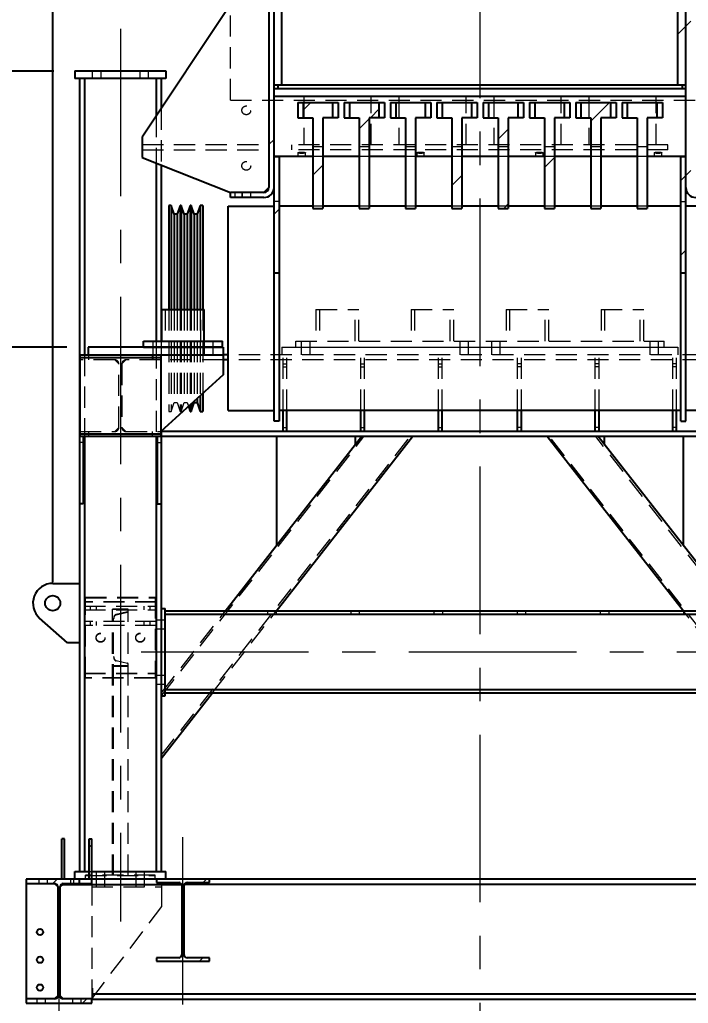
# Model space of a CAD drawing. Header units: millimetres. Extents: x 861 to 27901, y 673 to 17923.
# Drawn here: x 2705 to 4044, y 14942 to 16911 of the extents above; entities that cross this region are included whole.
import ezdxf

# ---------------------------------------------------------------- set-up
doc = ezdxf.new("R2010")
doc.units = ezdxf.units.MM
doc.header["$LTSCALE"] = 33.3
doc.linetypes.add('CENTERX2', pattern=[20.32, 12.7, -2.54, 2.54, -2.54])
doc.linetypes.add('HIDDEN', pattern=[1.905, 1.27, -0.635])
doc.layers.add('CAPA_1', color=7, linetype='Continuous')
doc.layers.add('STRUC', color=4, linetype='Continuous')
doc.styles.add('SLDTEXTSTYLE0', font='TXT', dxfattribs={"width": 0.75})
doc.dimstyles.new('SLDDIMSTYLE0', dxfattribs={"dimtxt": 66.6, "dimasz": 66.6, "dimexe": 0, "dimexo": 0.0625, "dimgap": 16.65, "dimtad": 2, "dimdec": 0, "dimlfac": 1.261261, "dimrnd": 1e-09, "dimzin": 12, "dimdsep": 46, "dimtxsty": 'SLDTEXTSTYLE0', "dimsah": 1, "dimcen": 0.09, "dimadec": 0, "dimazin": 3, "dimtfac": 1, "dimtdec": 0, "dimtofl": 0, "dimtmove": 0, "dimatfit": 3, "dimfxl": 1, "dimfrac": 2, "dimtolj": 1, "dimtzin": 12, "dimarcsym": 0})

# ---------------------------------------------------------------- blocks, each defined once
blk = doc.blocks.new('_D_27')
at = {"layer": 'CAPA_1', "transparency": 16777216}
for p, q in [((2800, 16255.2), (2471.7, 16255.2)), ((2505, 16255.2), (2505, 15190.7)), ((2676.1, 15190.7), (2471.7, 15190.7))]:
    blk.add_line(p, q, dxfattribs=at)
for points in [[(2505, 16255.2), (2494.7, 16188.6), (2515.2, 16188.6)], [(2505, 15190.7), (2515.2, 15257.3), (2494.7, 15257.3)]]:
    blk.add_solid(points, dxfattribs=at)
at = {"layer": 'CAPA_1', "transparency": 16777216, "insert": (2419.1, 15624.5), "char_height": 66.6, "attachment_point": 1, "rotation": 90, "style": 'SLDTEXTSTYLE0'}
blk.add_mtext('1343', dxfattribs=at)
blk = doc.blocks.new('_D_29')
at = {"layer": 'CAPA_1', "transparency": 16777216}
for p, q in [((2676.1, 15190.7), (2271.9, 15190.7)), ((2305.2, 15190.7), (2305.2, 13236.3)), ((2676.1, 13236.3), (2271.9, 13236.3))]:
    blk.add_line(p, q, dxfattribs=at)
for points in [[(2305.2, 15190.7), (2294.9, 15124.1), (2315.4, 15124.1)], [(2305.2, 13236.3), (2315.4, 13302.9), (2294.9, 13302.9)]]:
    blk.add_solid(points, dxfattribs=at)
at = {"layer": 'CAPA_1', "transparency": 16777216, "insert": (2219.3, 14115.1), "char_height": 66.6, "attachment_point": 1, "rotation": 90, "style": 'SLDTEXTSTYLE0'}
blk.add_mtext('2465', dxfattribs=at)
blk = doc.blocks.new('_D_30')
at = {"layer": 'CAPA_1', "transparency": 16777216}
for p, q in [((2906.9, 16935.1), (2906.9, 17237.9)), ((4346.8, 16935.1), (4346.8, 17237.9)), ((2906.9, 17204.6), (4346.8, 17204.6))]:
    blk.add_line(p, q, dxfattribs=at)
for points in [[(2906.9, 17204.6), (2973.5, 17194.3), (2973.5, 17214.8)], [(4346.8, 17204.6), (4280.2, 17214.8), (4280.2, 17194.3)]]:
    blk.add_solid(points, dxfattribs=at)
at = {"layer": 'CAPA_1', "transparency": 16777216, "insert": (3528.4, 17290.4), "char_height": 66.6, "attachment_point": 1, "style": 'SLDTEXTSTYLE0'}
blk.add_mtext('1816', dxfattribs=at)
blk = doc.blocks.new('_D_31')
at = {"layer": 'CAPA_1', "transparency": 16777216}
for p, q in [((2771.5, 15785.4), (2771.5, 17387.8)), ((4482.2, 15785.4), (4482.2, 17387.8)), ((2771.5, 17354.5), (4482.2, 17354.5))]:
    blk.add_line(p, q, dxfattribs=at)
for points in [[(2771.5, 17354.5), (2838.1, 17344.3), (2838.1, 17364.8)], [(4482.2, 17354.5), (4415.6, 17364.8), (4415.6, 17344.3)]]:
    blk.add_solid(points, dxfattribs=at)
at = {"layer": 'CAPA_1', "transparency": 16777216, "insert": (3528.4, 17440.4), "char_height": 66.6, "attachment_point": 1, "style": 'SLDTEXTSTYLE0'}
blk.add_mtext('2158', dxfattribs=at)
blk = doc.blocks.new('_D_35')
at = {"layer": 'CAPA_1', "transparency": 16777216}
for p, q in [((2773.5, 16808.1), (2471.7, 16808.1)), ((2505, 16255.2), (2505, 16808.1)), ((2800, 16255.2), (2471.7, 16255.2))]:
    blk.add_line(p, q, dxfattribs=at)
for points in [[(2505, 16808.1), (2494.7, 16741.5), (2515.2, 16741.5)], [(2505, 16255.2), (2515.2, 16321.8), (2494.7, 16321.8)]]:
    blk.add_solid(points, dxfattribs=at)
at = {"layer": 'CAPA_1', "transparency": 16777216, "insert": (2419.1, 16457.8), "char_height": 66.6, "attachment_point": 1, "rotation": 90, "style": 'SLDTEXTSTYLE0'}
blk.add_mtext('697', dxfattribs=at)
blk = doc.blocks.new('_D_36')
at = {"layer": 'CAPA_1', "transparency": 16777216}
for p, q in [((2773.5, 16808.1), (2271.9, 16808.1)), ((2305.2, 16808.1), (2305.2, 15190.7)), ((2676.1, 15190.7), (2271.9, 15190.7))]:
    blk.add_line(p, q, dxfattribs=at)
for points in [[(2305.2, 16808.1), (2294.9, 16741.5), (2315.4, 16741.5)], [(2305.2, 15190.7), (2315.4, 15257.3), (2294.9, 15257.3)]]:
    blk.add_solid(points, dxfattribs=at)
at = {"layer": 'CAPA_1', "transparency": 16777216, "insert": (2219.3, 15901), "char_height": 66.6, "attachment_point": 1, "rotation": 90, "style": 'SLDTEXTSTYLE0'}
blk.add_mtext('2040', dxfattribs=at)

msp = doc.modelspace()

# ---------------------------------------------------------------- hatches: boundary and pattern name
at = {"layer": 'CAPA_1', "linetype": 'Continuous', "lineweight": 18}
h = msp.add_hatch(dxfattribs=at)
h.set_pattern_fill('ANSI32', color=256, scale=33.3, angle=2.8e-322, style=0)
edge = h.paths.add_edge_path(flags=0)
edge.add_arc((3194.43, 16575.21), 10.07, 270, 360, ccw=False)
edge.add_line((3194.43, 16565.14), (3127.36, 16565.14))
edge.add_line((3127.36, 16565.14), (3127.36, 16555.07))
edge.add_line((3127.36, 16555.07), (3194.43, 16555.07))
edge.add_arc((3194.43, 16575.21), 20.14, 270, 360)
edge.add_line((3214.57, 16575.21), (3214.57, 16931.36))
edge.add_arc((3194.43, 16931.36), 20.14, 0, 90)
edge.add_line((3194.43, 16951.5), (3127.36, 16951.5))
edge.add_line((3127.36, 16951.5), (3127.36, 16941.43))
edge.add_line((3127.36, 16941.43), (3194.43, 16941.43))
edge.add_arc((3194.43, 16931.36), 10.07, 0, 90, ccw=False)
edge.add_line((3204.5, 16931.36), (3204.5, 16575.21))
h = msp.add_hatch(dxfattribs=at)
h.set_pattern_fill('ANSI32', color=256, scale=33.3, angle=2.8e-322, style=0)
h.paths.add_polyline_path([(3214.57, 16780.66), (3230.43, 16780.66), (3230.43, 16951.5), (3214.57, 16951.5)], flags=0)
h = msp.add_hatch(dxfattribs=at)
h.set_pattern_fill('ANSI32', color=256, scale=33.3, angle=2.8e-322, style=0)
h.paths.add_polyline_path([(4023.28, 16951.5), (4023.28, 16780.66), (4039.14, 16780.66), (4039.14, 16951.5)], flags=0)
h = msp.add_hatch(dxfattribs=at)
h.set_pattern_fill('ANSI32', color=256, scale=33.3, angle=2.8e-322, style=0)
edge = h.paths.add_edge_path(flags=0)
edge.add_line((4126.36, 16555.07), (4126.36, 16565.14))
edge.add_line((4126.36, 16565.14), (4059.28, 16565.14))
edge.add_arc((4059.28, 16575.21), 10.07, 180, 270, ccw=False)
edge.add_line((4049.21, 16575.21), (4049.21, 16931.36))
edge.add_arc((4059.28, 16931.36), 10.07, 90, 180, ccw=False)
edge.add_line((4059.28, 16941.43), (4126.36, 16941.43))
edge.add_line((4126.36, 16941.43), (4126.36, 16951.5))
edge.add_line((4126.36, 16951.5), (4059.28, 16951.5))
edge.add_arc((4059.28, 16931.36), 20.14, 90, 180)
edge.add_line((4039.14, 16931.36), (4039.14, 16575.21))
edge.add_arc((4059.28, 16575.21), 20.14, 180, 270)
edge.add_line((4059.28, 16555.07), (4126.36, 16555.07))
h = msp.add_hatch(dxfattribs=at)
h.set_pattern_fill('ANSI32', color=256, scale=33.3, angle=2.8e-322, style=0)
h.paths.add_polyline_path([(3312.65, 16533.29), (3312.65, 16714.85), (3332.49, 16714.85), (3332.49, 16744.98), (3272.67, 16744.98), (3272.67, 16714.85), (3292.51, 16714.85), (3292.51, 16533.29)], flags=0)
h = msp.add_hatch(dxfattribs=at)
h.set_pattern_fill('ANSI32', color=256, scale=33.3, angle=2.8e-322, style=0)
h.paths.add_polyline_path([(3405.41, 16533.29), (3405.41, 16714.85), (3425.25, 16714.85), (3425.25, 16744.98), (3365.43, 16744.98), (3365.43, 16714.85), (3385.27, 16714.85), (3385.27, 16533.29)], flags=0)
h = msp.add_hatch(dxfattribs=at)
h.set_pattern_fill('ANSI32', color=256, scale=33.3, angle=2.8e-322, style=0)
h.paths.add_polyline_path([(3498.17, 16533.29), (3498.17, 16714.85), (3518.02, 16714.85), (3518.02, 16744.98), (3458.19, 16744.98), (3458.19, 16714.85), (3478.04, 16714.85), (3478.04, 16533.29)], flags=0)
h = msp.add_hatch(dxfattribs=at)
h.set_pattern_fill('ANSI32', color=256, scale=33.3, angle=2.8e-322, style=0)
h.paths.add_polyline_path([(3590.94, 16533.29), (3590.94, 16714.85), (3610.78, 16714.85), (3610.78, 16744.98), (3550.96, 16744.98), (3550.96, 16714.85), (3570.8, 16714.85), (3570.8, 16533.29)], flags=0)
h = msp.add_hatch(dxfattribs=at)
h.set_pattern_fill('ANSI32', color=256, scale=33.3, angle=2.8e-322, style=0)
h.paths.add_polyline_path([(3683.7, 16533.29), (3683.7, 16714.85), (3703.55, 16714.85), (3703.55, 16744.98), (3643.72, 16744.98), (3643.72, 16714.85), (3663.56, 16714.85), (3663.56, 16533.29)], flags=0)
h = msp.add_hatch(dxfattribs=at)
h.set_pattern_fill('ANSI32', color=256, scale=33.3, angle=2.8e-322, style=0)
h.paths.add_polyline_path([(3776.47, 16533.29), (3776.47, 16714.85), (3796.31, 16714.85), (3796.31, 16744.98), (3736.49, 16744.98), (3736.49, 16714.85), (3756.33, 16714.85), (3756.33, 16533.29)], flags=0)
h = msp.add_hatch(dxfattribs=at)
h.set_pattern_fill('ANSI32', color=256, scale=33.3, angle=2.8e-322, style=0)
h.paths.add_polyline_path([(3869.23, 16533.29), (3869.23, 16714.85), (3889.07, 16714.85), (3889.07, 16744.98), (3829.25, 16744.98), (3829.25, 16714.85), (3849.09, 16714.85), (3849.09, 16533.29)], flags=0)
h = msp.add_hatch(dxfattribs=at)
h.set_pattern_fill('ANSI32', color=256, scale=33.3, angle=2.8e-322, style=0)
h.paths.add_polyline_path([(3962, 16533.29), (3962, 16714.85), (3981.84, 16714.85), (3981.84, 16744.98), (3922.02, 16744.98), (3922.02, 16714.85), (3941.86, 16714.85), (3941.86, 16533.29)], flags=0)
h = msp.add_hatch(dxfattribs=at)
h.set_pattern_fill('ANSI32', color=256, scale=33.3, angle=2.8e-322, style=0)
h.paths.add_polyline_path([(3214.57, 16404.43), (3224.64, 16404.43), (3224.64, 16636.74), (3214.57, 16636.74)], flags=0)
h = msp.add_hatch(dxfattribs=at)
h.set_pattern_fill('ANSI32', color=256, scale=33.3, angle=2.8e-322, style=0)
h.paths.add_polyline_path([(4029.07, 16636.74), (4029.07, 16404.43), (4039.14, 16404.43), (4039.14, 16636.74)], flags=0)
h = msp.add_hatch(dxfattribs=at)
h.set_pattern_fill('ANSI32', color=256, scale=33.3, angle=2.8e-322, style=0)
h.paths.add_polyline_path([(2844.67, 15271.27), (2844.67, 15190.72), (2849.7, 15190.72), (2849.7, 15271.27)], flags=0)
h = msp.add_hatch(dxfattribs=at)
h.set_pattern_fill('ANSI32', color=256, scale=33.3, angle=2.8e-322, style=0)
edge = h.paths.add_edge_path(flags=0)
edge.add_line((2718.4, 14951.07), (2718.4, 14942.21))
edge.add_line((2718.4, 14942.21), (2849.7, 14942.21))
edge.add_line((2849.7, 14942.21), (2849.7, 14951.07))
edge.add_line((2849.7, 14951.07), (2792.71, 14951.07))
edge.add_arc((2792.71, 14957.11), 6.04, 180, 270, ccw=False)
edge.add_line((2786.67, 14957.11), (2786.67, 15175.82))
edge.add_arc((2792.71, 15175.82), 6.04, 90, 180, ccw=False)
edge.add_line((2792.71, 15181.86), (2849.7, 15181.86))
edge.add_line((2849.7, 15181.86), (2849.7, 15190.72))
edge.add_line((2849.7, 15190.72), (2718.4, 15190.72))
edge.add_line((2718.4, 15190.72), (2718.4, 15181.86))
edge.add_line((2718.4, 15181.86), (2775.39, 15181.86))
edge.add_arc((2775.39, 15175.82), 6.04, 0, 90, ccw=False)
edge.add_line((2781.43, 15175.82), (2781.43, 14957.11))
edge.add_arc((2775.39, 14957.11), 6.04, 270, 360, ccw=False)
edge.add_line((2775.39, 14951.07), (2718.4, 14951.07))
h = msp.add_hatch(dxfattribs=at)
h.set_pattern_fill('ANSI32', color=256, scale=33.3, angle=2.8e-322, style=0)
edge = h.paths.add_edge_path(flags=0)
edge.add_line((2979.35, 15033.44), (2979.35, 15026.79))
edge.add_line((2979.35, 15026.79), (3085.08, 15026.79))
edge.add_line((3085.08, 15026.79), (3085.08, 15033.44))
edge.add_line((3085.08, 15033.44), (3040.57, 15033.44))
edge.add_arc((3040.57, 15039.48), 6.04, 180, 270, ccw=False)
edge.add_line((3034.53, 15039.48), (3034.53, 15178.03))
edge.add_arc((3040.57, 15178.03), 6.04, 90, 180, ccw=False)
edge.add_line((3040.57, 15184.07), (3085.08, 15184.07))
edge.add_line((3085.08, 15184.07), (3085.08, 15190.72))
edge.add_line((3085.08, 15190.72), (2979.35, 15190.72))
edge.add_line((2979.35, 15190.72), (2979.35, 15184.07))
edge.add_line((2979.35, 15184.07), (3023.86, 15184.07))
edge.add_arc((3023.86, 15178.03), 6.04, 0, 90, ccw=False)
edge.add_line((3029.9, 15178.03), (3029.9, 15039.48))
edge.add_arc((3023.86, 15039.48), 6.04, 270, 360, ccw=False)
edge.add_line((3023.86, 15033.44), (2979.35, 15033.44))

# ---------------------------------------------------------------- linework, layer by layer
at = {"color": 7, "linetype": 'Continuous', "lineweight": 25}
for p, q in [((3214.57, 16107.11), (3214.57, 16951.5)), ((3230.43, 16780.66), (3230.43, 16951.5)), ((4023.28, 16780.66), (4023.28, 16951.5)), ((4039.14, 16107.11), (4039.14, 16951.5)), ((3127.36, 16941.43), (2950.79, 16676.14)), ((3204.5, 16931.36), (3204.5, 16575.21)), ((3214.57, 16780.66), (4039.14, 16780.66)), ((3222.12, 16780.66), (3222.12, 16773.11)), ((4031.59, 16780.66), (4031.59, 16773.11)), ((3214.57, 16773.11), (4039.14, 16773.11)), ((3214.57, 16758), (4039.14, 16758)), ((3262.3, 16744.98), (3262.3, 16714.85)), ((3262.3, 16744.98), (3342.85, 16744.98)), ((3272.67, 16744.98), (3272.67, 16714.85)), ((3332.49, 16714.85), (3332.49, 16744.98)), ((3342.85, 16744.98), (3342.85, 16714.85)), ((3355.06, 16744.98), (3355.06, 16714.85)), ((3355.06, 16744.98), (3435.62, 16744.98)), ((3365.43, 16744.98), (3365.43, 16714.85)), ((3425.25, 16714.85), (3425.25, 16744.98)), ((3435.62, 16744.98), (3435.62, 16714.85)), ((3447.83, 16744.98), (3447.83, 16714.85)), ((3447.83, 16744.98), (3528.38, 16744.98)), ((3458.19, 16744.98), (3458.19, 16714.85)), ((3518.02, 16714.85), (3518.02, 16744.98)), ((3528.38, 16744.98), (3528.38, 16714.85)), ((3540.59, 16744.98), (3540.59, 16714.85)), ((3540.59, 16744.98), (3621.15, 16744.98)), ((3550.96, 16744.98), (3550.96, 16714.85)), ((3610.78, 16714.85), (3610.78, 16744.98)), ((3621.15, 16744.98), (3621.15, 16714.85)), ((3633.36, 16744.98), (3633.36, 16714.85)), ((3633.36, 16744.98), (3713.91, 16744.98)), ((3643.72, 16744.98), (3643.72, 16714.85)), ((3703.55, 16714.85), (3703.55, 16744.98)), ((3713.91, 16744.98), (3713.91, 16714.85)), ((3726.12, 16744.98), (3726.12, 16714.85)), ((3726.12, 16744.98), (3806.68, 16744.98)), ((3736.49, 16744.98), (3736.49, 16714.85)), ((3796.31, 16714.85), (3796.31, 16744.98)), ((3806.68, 16744.98), (3806.68, 16714.85)), ((3818.89, 16744.98), (3818.89, 16714.85)), ((3818.89, 16744.98), (3899.44, 16744.98)), ((3829.25, 16744.98), (3829.25, 16714.85)), ((3889.07, 16714.85), (3889.07, 16744.98)), ((3899.44, 16744.98), (3899.44, 16714.85)), ((3911.65, 16744.98), (3911.65, 16714.85)), ((3911.65, 16744.98), (3992.2, 16744.98)), ((3922.02, 16744.98), (3922.02, 16714.85)), ((3981.84, 16714.85), (3981.84, 16744.98)), ((3992.2, 16744.98), (3992.2, 16714.85)), ((3262.3, 16714.85), (3292.51, 16714.85)), ((3292.51, 16714.85), (3292.51, 16533.29)), ((3312.65, 16714.85), (3312.65, 16533.29)), ((3342.85, 16714.85), (3312.65, 16714.85)), ((3355.06, 16714.85), (3385.27, 16714.85)), ((3385.27, 16714.85), (3385.27, 16533.29)), ((3405.41, 16714.85), (3405.41, 16533.29)), ((3435.62, 16714.85), (3405.41, 16714.85)), ((3447.83, 16714.85), (3478.04, 16714.85)), ((3478.04, 16714.85), (3478.04, 16533.29)), ((3498.17, 16714.85), (3498.17, 16533.29)), ((3528.38, 16714.85), (3498.17, 16714.85)), ((3540.59, 16714.85), (3570.8, 16714.85)), ((3570.8, 16714.85), (3570.8, 16533.29)), ((3590.94, 16714.85), (3590.94, 16533.29)), ((3621.15, 16714.85), (3590.94, 16714.85)), ((3633.36, 16714.85), (3663.56, 16714.85)), ((3663.56, 16714.85), (3663.56, 16533.29)), ((3683.7, 16714.85), (3683.7, 16533.29)), ((3713.91, 16714.85), (3683.7, 16714.85)), ((3726.12, 16714.85), (3756.33, 16714.85)), ((3756.33, 16714.85), (3756.33, 16533.29)), ((3776.47, 16714.85), (3776.47, 16533.29)), ((3806.68, 16714.85), (3776.47, 16714.85)), ((3818.89, 16714.85), (3849.09, 16714.85)), ((3849.09, 16714.85), (3849.09, 16533.29)), ((3899.44, 16714.85), (3869.23, 16714.85)), ((3869.23, 16714.85), (3869.23, 16533.29)), ((3911.65, 16714.85), (3941.86, 16714.85)), ((3941.86, 16714.85), (3941.86, 16533.29)), ((3962, 16714.85), (3962, 16533.29)), ((3992.2, 16714.85), (3962, 16714.85)), ((2950.79, 16676.14), (2950.79, 16634.91)), ((3292.51, 16637.17), (3214.57, 16637.17)), ((3224.64, 16636.74), (3214.57, 16636.74)), ((3224.64, 16636.74), (3224.64, 16107.11)), ((3385.27, 16637.17), (3312.65, 16637.17)), ((3478.04, 16637.17), (3405.41, 16637.17)), ((3570.8, 16637.17), (3498.17, 16637.17)), ((3663.56, 16637.17), (3590.94, 16637.17)), ((3756.33, 16637.17), (3683.7, 16637.17)), ((3849.09, 16637.17), (3776.47, 16637.17)), ((3941.86, 16637.17), (3869.23, 16637.17)), ((4039.14, 16637.17), (3962, 16637.17)), ((4039.14, 16636.74), (4029.07, 16636.74)), ((4029.07, 16107.11), (4029.07, 16636.74)), ((2950.79, 16634.91), (3127.36, 16565.14)), ((3127.36, 16555.07), (3127.36, 16565.14)), ((3194.43, 16565.14), (3127.36, 16565.14)), ((3194.43, 16565.14), (3204.5, 16575.21)), ((3008.95, 16539.21), (3003.67, 16539.21)), ((3003.67, 16539.21), (3003.67, 16331.21)), ((3014.68, 16521.59), (3008.95, 16539.21)), ((3008.95, 16539.21), (3008.95, 16331.21)), ((3026.57, 16539.21), (3020.85, 16521.59)), ((3028.95, 16539.21), (3026.57, 16539.21)), ((3026.57, 16539.21), (3026.57, 16331.21)), ((3034.68, 16521.59), (3028.95, 16539.21)), ((3028.95, 16539.21), (3028.95, 16331.21)), ((3046.57, 16539.21), (3040.85, 16521.59)), ((3048.95, 16539.21), (3046.57, 16539.21)), ((3046.57, 16539.21), (3046.57, 16331.21)), ((3054.68, 16521.59), (3048.95, 16539.21)), ((3048.95, 16539.21), (3048.95, 16331.21)), ((3066.57, 16539.21), (3060.85, 16521.59)), ((3071.86, 16539.21), (3066.57, 16539.21)), ((3066.57, 16539.21), (3066.57, 16331.21)), ((3071.86, 16539.21), (3071.86, 16331.21)), ((3194.43, 16555.07), (3127.36, 16555.07)), ((3020.85, 16521.59), (3014.68, 16521.59)), ((3014.68, 16521.59), (3014.68, 16331.21)), ((3020.85, 16521.59), (3020.85, 16331.21)), ((3040.85, 16521.59), (3034.68, 16521.59)), ((3034.68, 16521.59), (3034.68, 16331.21)), ((3040.85, 16521.59), (3040.85, 16331.21)), ((3060.85, 16521.59), (3054.68, 16521.59)), ((3054.68, 16521.59), (3054.68, 16331.21)), ((3060.85, 16521.59), (3060.85, 16331.21)), ((3122.6, 16128.51), (3122.6, 16537.63)), ((3122.6, 16537.63), (3214.57, 16537.63)), ((3292.51, 16537.63), (3224.64, 16537.63)), ((3292.51, 16533.29), (3312.65, 16533.29)), ((3385.27, 16537.63), (3312.65, 16537.63)), ((3385.27, 16533.29), (3405.41, 16533.29)), ((3478.04, 16537.63), (3405.41, 16537.63)), ((3478.04, 16533.29), (3498.17, 16533.29)), ((3570.8, 16537.63), (3498.17, 16537.63)), ((3570.8, 16533.29), (3590.94, 16533.29)), ((3663.56, 16537.63), (3590.94, 16537.63)), ((3663.56, 16533.29), (3683.7, 16533.29)), ((3756.33, 16537.63), (3683.7, 16537.63)), ((3756.33, 16533.29), (3776.47, 16533.29)), ((3849.09, 16537.63), (3776.47, 16537.63)), ((3849.09, 16533.29), (3869.23, 16533.29)), ((3941.86, 16537.63), (3869.23, 16537.63)), ((3941.86, 16533.29), (3962, 16533.29)), ((4029.07, 16537.63), (3962, 16537.63)), ((4188.2, 16537.63), (4039.14, 16537.63)), ((3214.57, 16404.43), (3224.64, 16404.43)), ((4029.07, 16404.43), (4039.14, 16404.43)), ((2989.42, 16331.21), (2989.42, 16267.78)), ((2989.42, 16331.21), (3075.01, 16331.21)), ((3075.01, 16267.78), (3075.01, 16331.21)), ((2952.93, 16255.19), (2952.93, 16267.78)), ((2952.93, 16267.78), (3111.5, 16267.78)), ((3111.5, 16255.19), (3111.5, 16267.78)), ((2952.93, 16255.19), (3111.5, 16255.19)), ((3048.95, 16126.93), (3054.68, 16144.55)), ((3054.68, 16147.58), (3054.68, 16144.55)), ((3054.68, 16144.55), (3060.85, 16144.55)), ((3060.85, 16153.21), (3060.85, 16144.55)), ((3060.85, 16144.55), (3066.57, 16126.93)), ((3066.57, 16158.42), (3066.57, 16126.93)), ((3071.86, 16163.24), (3071.86, 16126.93)), ((3043.25, 16137.17), (3046.57, 16126.93)), ((3046.57, 16140.2), (3046.57, 16126.93)), ((3046.57, 16126.93), (3048.95, 16126.93)), ((3048.95, 16142.37), (3048.95, 16126.93)), ((3066.57, 16126.93), (3071.86, 16126.93)), ((3122.6, 16128.51), (3214.57, 16128.51)), ((4029.07, 16128.51), (3224.64, 16128.51)), ((4188.2, 16128.51), (4039.14, 16128.51)), ((3224.64, 16107.11), (3214.57, 16107.11)), ((4029.07, 16107.11), (4039.14, 16107.11))]:
    msp.add_line(p, q, dxfattribs=at)
at = {"color": 1, "linetype": 'HIDDEN', "lineweight": 18}
for p, q in [((3127.36, 16750.11), (3127.36, 16941.43)), ((3274.03, 16758), (3274.03, 16660.48)), ((3408.82, 16660.48), (3408.82, 16758)), ((3464.32, 16758), (3464.32, 16660.48)), ((3599.11, 16660.48), (3599.11, 16758)), ((3654.61, 16758), (3654.61, 16660.48)), ((3789.39, 16660.48), (3789.39, 16758)), ((3844.89, 16758), (3844.89, 16660.48)), ((3979.68, 16660.48), (3979.68, 16758)), ((3127.36, 16750.11), (4126.36, 16750.11)), ((2950.79, 16660.84), (3204.5, 16660.84)), ((3250.25, 16650.41), (3250.25, 16660.48)), ((4003.46, 16660.48), (3250.25, 16660.48)), ((3312.65, 16656.18), (3292.51, 16656.18)), ((3405.41, 16656.18), (3385.27, 16656.18)), ((3498.17, 16656.18), (3478.04, 16656.18)), ((3590.94, 16656.18), (3570.8, 16656.18)), ((3683.7, 16656.18), (3663.56, 16656.18)), ((3776.47, 16656.18), (3756.33, 16656.18)), ((3869.23, 16656.18), (3849.09, 16656.18)), ((3962, 16656.18), (3941.86, 16656.18)), ((4003.46, 16650.41), (4003.46, 16660.48)), ((2950.79, 16650.77), (3204.5, 16650.77)), ((4003.46, 16650.41), (3250.25, 16650.41)), ((3262.52, 16644.6), (3262.52, 16637.17)), ((3277.62, 16637.17), (3277.62, 16644.6)), ((3312.65, 16637.17), (3292.51, 16637.17)), ((3405.41, 16637.17), (3385.27, 16637.17)), ((3498.17, 16637.17), (3478.04, 16637.17)), ((3500.37, 16644.6), (3500.37, 16637.17)), ((3515.48, 16637.17), (3515.48, 16644.6)), ((3590.94, 16637.17), (3570.8, 16637.17)), ((3683.7, 16637.17), (3663.56, 16637.17)), ((3738.23, 16644.6), (3738.23, 16637.17)), ((3753.34, 16637.17), (3753.34, 16644.6)), ((3776.47, 16637.17), (3756.33, 16637.17)), ((3869.23, 16637.17), (3849.09, 16637.17)), ((3962, 16637.17), (3941.86, 16637.17)), ((3976.09, 16644.6), (3976.09, 16637.17)), ((3991.19, 16637.17), (3991.19, 16644.6)), ((3136.29, 16565.14), (3136.29, 16555.07)), ((3150.26, 16565.14), (3150.26, 16555.07)), ((3151.4, 16555.07), (3151.4, 16565.14)), ((3167.88, 16555.07), (3167.88, 16565.14)), ((3224.64, 16547.14), (3214.57, 16547.14)), ((4029.07, 16547.14), (4039.14, 16547.14)), ((3312.65, 16537.63), (3292.51, 16537.63)), ((3405.41, 16537.63), (3385.27, 16537.63)), ((3498.17, 16537.63), (3478.04, 16537.63)), ((3590.94, 16537.63), (3570.8, 16537.63)), ((3683.7, 16537.63), (3663.56, 16537.63)), ((3776.47, 16537.63), (3756.33, 16537.63)), ((3869.23, 16537.63), (3849.09, 16537.63)), ((3962, 16537.63), (3941.86, 16537.63)), ((2996.53, 16331.21), (2996.53, 16267.78)), ((3003.67, 16331.21), (3003.67, 16126.93)), ((3008.95, 16331.21), (3008.95, 16126.93)), ((3014.68, 16331.21), (3014.68, 16144.55)), ((3020.85, 16331.21), (3020.85, 16144.55)), ((3026.57, 16331.21), (3026.57, 16126.93)), ((3028.95, 16331.21), (3028.95, 16126.93)), ((3034.68, 16331.21), (3034.68, 16144.55)), ((3040.85, 16331.21), (3040.85, 16144.55)), ((3046.57, 16331.21), (3046.57, 16140.2)), ((3048.95, 16331.21), (3048.95, 16142.37)), ((3054.68, 16331.21), (3054.68, 16147.58)), ((3060.85, 16331.21), (3060.85, 16153.21)), ((3066.57, 16331.21), (3066.57, 16158.42)), ((3067.89, 16267.78), (3067.89, 16331.21)), ((3071.86, 16331.21), (3071.86, 16163.24)), ((3298.63, 16331.21), (3384.22, 16331.21)), ((3298.63, 16331.21), (3298.63, 16267.78)), ((3305.75, 16331.21), (3305.75, 16267.78)), ((3377.11, 16267.78), (3377.11, 16331.21)), ((3384.22, 16267.78), (3384.22, 16331.21)), ((3488.92, 16331.21), (3574.51, 16331.21)), ((3488.92, 16331.21), (3488.92, 16267.78)), ((3496.03, 16331.21), (3496.03, 16267.78)), ((3567.39, 16267.78), (3567.39, 16331.21)), ((3574.51, 16267.78), (3574.51, 16331.21)), ((3679.2, 16331.21), (3764.79, 16331.21)), ((3679.2, 16331.21), (3679.2, 16267.78)), ((3686.32, 16331.21), (3686.32, 16267.78)), ((3757.68, 16267.78), (3757.68, 16331.21)), ((3764.79, 16267.78), (3764.79, 16331.21)), ((3869.49, 16331.21), (3955.08, 16331.21)), ((3869.49, 16331.21), (3869.49, 16267.78)), ((3876.61, 16331.21), (3876.61, 16267.78)), ((3947.96, 16267.78), (3947.96, 16331.21)), ((3955.08, 16267.78), (3955.08, 16331.21)), ((2971.87, 16267.78), (2971.87, 16255.19)), ((2989.49, 16255.19), (2989.49, 16267.78)), ((3074.94, 16267.78), (3074.94, 16255.19)), ((3092.56, 16255.19), (3092.56, 16267.78)), ((3258.18, 16255.19), (3258.18, 16267.78)), ((3258.18, 16267.78), (3995.53, 16267.78)), ((3269.19, 16267.78), (3269.19, 16255.19)), ((3286.81, 16255.19), (3286.81, 16267.78)), ((3586.33, 16267.78), (3586.33, 16255.19)), ((3603.95, 16255.19), (3603.95, 16267.78)), ((3649.76, 16267.78), (3649.76, 16255.19)), ((3667.38, 16255.19), (3667.38, 16267.78)), ((3966.9, 16267.78), (3966.9, 16255.19)), ((3984.52, 16255.19), (3984.52, 16267.78)), ((3995.53, 16255.19), (3995.53, 16267.78)), ((3258.18, 16255.19), (3995.53, 16255.19)), ((3008.95, 16126.93), (3014.68, 16144.55)), ((3014.68, 16144.55), (3020.85, 16144.55)), ((3020.85, 16144.55), (3026.57, 16126.93)), ((3028.95, 16126.93), (3034.68, 16144.55)), ((3034.68, 16144.55), (3040.85, 16144.55)), ((3040.85, 16144.55), (3043.25, 16137.17)), ((3003.67, 16126.93), (3008.95, 16126.93)), ((3026.57, 16126.93), (3028.95, 16126.93))]:
    msp.add_line(p, q, dxfattribs=at)
for centre in [(3159.07, 16729.5), (3159.07, 16618.5)]:
    msp.add_circle(centre, 8.81, dxfattribs=at)
at = {"color": 7, "linetype": 'Continuous', "lineweight": 25}
for centre, radius, start, end in [((3194.43, 16575.21), 20.14, 270, 0), ((3194.43, 16575.21), 10.07, 270, 0), ((4059.28, 16575.21), 20.14, 180, 270)]:
    msp.add_arc(centre, radius, start, end, dxfattribs=at)
at = {"color": 1, "linetype": 'HIDDEN', "lineweight": 18}
for centre in [(3270.07, 16644.6), (3507.93, 16644.6), (3745.78, 16644.6), (3983.64, 16644.6)]:
    msp.add_ellipse(centre, major_axis=(7.55, 0), ratio=0.1666788, dxfattribs=at)
at = {"layer": 'CAPA_1', "linetype": 'CENTERX2', "lineweight": 18, "ltscale": 0.792857}
for p, q in [((3626.86, 17089.33), (3626.86, 13084.17)), ((2906.94, 16892.85), (2906.94, 15105.92)), ((4356.66, 15645.11), (2897.05, 15645.11)), ((3032.21, 14939.58), (3032.21, 15277.93)), ((2784.05, 15042.11), (2784.05, 13121.93))]:
    msp.add_line(p, q, dxfattribs=at)
at = {"layer": 'STRUC', "linetype": 'Continuous', "lineweight": 25}
for p, q in [((2815.76, 16808.48), (2815.76, 16792.95)), ((2815.76, 16808.48), (2998.12, 16808.48)), ((2998.12, 16808.05), (2815.76, 16808.05)), ((2998.12, 16808.48), (2998.12, 16792.95)), ((2998.12, 16792.95), (2815.76, 16792.95)), ((2825.18, 16792.95), (2825.18, 15205.82)), ((2835.17, 16792.95), (2835.17, 16240.09)), ((2978.71, 16792.95), (2978.71, 16718.1)), ((2988.7, 16792.95), (2988.7, 16733.11)), ((2978.71, 16623.88), (2978.71, 16267.78)), ((2988.7, 16619.93), (2988.7, 16267.78)), ((2842.32, 16255.19), (2842.32, 16240.09)), ((3112.69, 16255.19), (2842.32, 16255.19)), ((2978.71, 16255.19), (2978.71, 16255.19)), ((2988.7, 16255.19), (2988.7, 16255.19)), ((3112.69, 16255.19), (3112.69, 16200.44)), ((2826.19, 16076.56), (2826.19, 16240.09)), ((2826.19, 16240.09), (3112.69, 16240.09)), ((2826.19, 16235.09), (2987.7, 16235.09)), ((2987.7, 16240.09), (2987.7, 16076.56)), ((3122.6, 16240.09), (3112.69, 16240.09)), ((3122.6, 16230.1), (3112.69, 16230.1)), ((3112.69, 16200.44), (2987.7, 16086.55)), ((3232.99, 16086.55), (3232.99, 16128.51)), ((3240.55, 16086.55), (3240.55, 16128.51)), ((3388.39, 16086.55), (3388.39, 16128.51)), ((3395.95, 16086.55), (3395.95, 16128.51)), ((3543.79, 16086.55), (3543.79, 16128.51)), ((3551.35, 16086.55), (3551.35, 16128.51)), ((3702.37, 16086.55), (3702.37, 16128.51)), ((3709.92, 16086.55), (3709.92, 16128.51)), ((3857.77, 16086.55), (3857.77, 16128.51)), ((3865.32, 16086.55), (3865.32, 16128.51)), ((4013.17, 16086.55), (4013.17, 16128.51)), ((4020.72, 16086.55), (4020.72, 16128.51)), ((2988.7, 16087.47), (2988.7, 15205.82)), ((4265.01, 16086.55), (2988.7, 16086.55)), ((2988.7, 16076.56), (2825.18, 16076.56)), ((2987.7, 16081.56), (2826.19, 16081.56)), ((2832.73, 16076.56), (2832.73, 15941.77)), ((2835.17, 16076.56), (2835.17, 15205.82)), ((2978.71, 16076.56), (2978.71, 15205.82)), ((2981.15, 15941.77), (2981.15, 16076.56)), ((4265.01, 16076.56), (2988.7, 16076.56)), ((3116.88, 15727.07), (3389.94, 16076.56)), ((3219.11, 15727.07), (3492.16, 16076.56)), ((3219.47, 16076.56), (3219.47, 15858.38)), ((3378.04, 16061.34), (3378.04, 16076.56)), ((4034.6, 15727.07), (3761.55, 16076.56)), ((4136.83, 15727.07), (3863.77, 16076.56)), ((3875.67, 16076.56), (3875.67, 16061.34)), ((4034.24, 15858.38), (4034.24, 16076.56)), ((2832.73, 15941.77), (2825.18, 15941.77)), ((2981.15, 15941.77), (2988.7, 15941.77)), ((2771.49, 15782.79), (2825.18, 15782.79)), ((2989.4, 15557.89), (2989.4, 15732.32)), ((2989.4, 15732.32), (2996.95, 15732.32)), ((2996.95, 15557.89), (2996.95, 15732.32)), ((2801.39, 15663.86), (2745.25, 15713.42)), ((4256.76, 15727.07), (2996.95, 15727.07)), ((4256.76, 15720.42), (2996.95, 15720.42)), ((2825.18, 15663.86), (2801.39, 15663.86)), ((2988.7, 15563.01), (2989.4, 15563.9)), ((2988.7, 15432.17), (3091.03, 15563.14)), ((2989.4, 15557.89), (2996.95, 15557.89)), ((4256.76, 15569.79), (2996.95, 15569.79)), ((4256.76, 15563.14), (2996.95, 15563.14)), ((2789.75, 15190.72), (2789.75, 15271.27)), ((2794.79, 15271.27), (2789.75, 15271.27)), ((2794.79, 15190.72), (2794.79, 15271.27)), ((2844.67, 15271.27), (2849.7, 15271.27)), ((2844.67, 15190.72), (2844.67, 15271.27)), ((2849.7, 15180.35), (2849.7, 15271.27)), ((2815.76, 15190.72), (2815.76, 15205.82)), ((2815.76, 15205.82), (2844.67, 15205.82)), ((2849.7, 15205.82), (2998.12, 15205.82)), ((2998.12, 15190.72), (2998.12, 15205.82)), ((4535.31, 15190.72), (2718.4, 15190.72)), ((2718.4, 15190.72), (2718.4, 14942.21)), ((2718.4, 15181.86), (2775.39, 15181.86)), ((2775.39, 15181.86), (2781.43, 15175.82)), ((2791.2, 15180.35), (2786.67, 15175.82)), ((2791.2, 15180.35), (2792.71, 15181.86)), ((2791.2, 15180.35), (3029.44, 15180.35)), ((2792.71, 15181.86), (2849.7, 15181.86)), ((2979.35, 15190.72), (2979.35, 15184.07)), ((2979.35, 15184.07), (3023.86, 15184.07)), ((4218.72, 15180.35), (3034.99, 15180.35)), ((3040.57, 15184.07), (3085.08, 15184.07)), ((3085.08, 15184.07), (3085.08, 15190.72)), ((2781.43, 15175.82), (2781.43, 14957.11)), ((2786.67, 14957.11), (2786.67, 15175.82)), ((3029.9, 15178.03), (3029.9, 15039.48)), ((3034.53, 15039.48), (3034.53, 15178.03)), ((3023.86, 15033.44), (2979.35, 15033.44)), ((2979.35, 15033.44), (2979.35, 15026.79)), ((2979.35, 15026.79), (3085.08, 15026.79)), ((3085.08, 15033.44), (3040.57, 15033.44)), ((3085.08, 15026.79), (3085.08, 15033.44)), ((2850.49, 14972.72), (2850.49, 14950.26)), ((2775.39, 14951.07), (2718.4, 14951.07)), ((2781.43, 14957.11), (2775.39, 14951.07)), ((2792.71, 14951.07), (2786.67, 14957.11)), ((2849.7, 14951.07), (2792.71, 14951.07)), ((2849.7, 14942.21), (2849.7, 14951.07)), ((2849.7, 14950.26), (4404.01, 14950.26)), ((4403.22, 14960.64), (2850.49, 14960.64)), ((2718.4, 14942.21), (2849.7, 14942.21))]:
    msp.add_line(p, q, dxfattribs=at)
at = {"layer": 'STRUC', "linetype": 'HIDDEN', "lineweight": 18}
for p, q in [((2850.56, 16808.48), (2850.56, 16792.95)), ((2868.18, 16792.95), (2868.18, 16808.48)), ((2945.7, 16808.48), (2945.7, 16792.95)), ((2963.32, 16792.95), (2963.32, 16808.48)), ((2815.76, 16793.38), (2998.12, 16793.38)), ((2825.18, 16792.95), (2825.18, 16793.38)), ((2835.17, 16792.95), (2835.17, 16793.38)), ((2978.71, 16792.95), (2978.71, 16793.38)), ((2988.7, 16792.95), (2988.7, 16793.38)), ((2978.71, 16718.1), (2978.71, 16623.88)), ((2988.7, 16733.11), (2988.7, 16619.93)), ((2978.71, 16267.78), (2978.71, 16255.19)), ((2988.7, 16267.78), (2988.7, 16255.19)), ((2971.87, 16255.19), (2971.87, 16230.1)), ((2978.71, 16255.19), (2978.71, 16076.56)), ((2988.7, 16255.19), (2988.7, 16087.47)), ((2989.49, 16240.09), (2989.49, 16255.19)), ((3074.94, 16255.19), (3074.94, 16240.09)), ((3092.56, 16240.09), (3092.56, 16255.19)), ((3230.43, 16255.19), (3230.43, 16240.09)), ((3230.43, 16255.19), (4023.28, 16255.19)), ((3269.19, 16255.19), (3269.19, 16240.09)), ((3286.81, 16240.09), (3286.81, 16255.19)), ((3586.33, 16255.19), (3586.33, 16240.09)), ((3603.95, 16240.09), (3603.95, 16255.19)), ((3649.76, 16255.19), (3649.76, 16240.09)), ((3667.38, 16240.09), (3667.38, 16255.19)), ((3966.9, 16255.19), (3966.9, 16240.09)), ((3984.52, 16240.09), (3984.52, 16255.19)), ((4023.28, 16255.19), (4023.28, 16240.09)), ((2895.76, 16230.1), (2826.19, 16230.1)), ((2835.17, 16240.09), (2835.17, 16076.56)), ((2843.22, 16240.09), (2843.22, 16230.1)), ((2895.76, 16230.1), (2903.82, 16222.04)), ((2910.06, 16222.04), (2918.12, 16230.1)), ((2987.7, 16230.1), (2918.12, 16230.1)), ((2970.66, 16240.09), (2970.66, 16230.1)), ((3112.69, 16240.09), (2988.7, 16240.09)), ((3112.69, 16230.1), (2988.7, 16230.1)), ((4265.01, 16240.09), (3122.6, 16240.09)), ((4265.01, 16230.1), (3122.6, 16230.1)), ((3232.99, 16128.51), (3232.99, 16240.09)), ((3240.55, 16128.51), (3240.55, 16240.09)), ((3388.39, 16128.51), (3388.39, 16240.09)), ((3395.95, 16128.51), (3395.95, 16240.09)), ((3543.79, 16128.51), (3543.79, 16240.09)), ((3551.35, 16128.51), (3551.35, 16240.09)), ((3702.37, 16128.51), (3702.37, 16240.09)), ((3709.92, 16128.51), (3709.92, 16240.09)), ((3857.77, 16128.51), (3857.77, 16240.09)), ((3865.32, 16128.51), (3865.32, 16240.09)), ((4013.17, 16128.51), (4013.17, 16240.09)), ((4020.72, 16128.51), (4020.72, 16240.09)), ((2903.82, 16094.61), (2903.82, 16222.04)), ((2910.06, 16222.04), (2910.06, 16094.61)), ((3232.99, 16222.04), (3240.55, 16222.04)), ((3232.99, 16216.3), (3240.55, 16216.3)), ((3388.39, 16222.04), (3395.95, 16222.04)), ((3388.39, 16216.3), (3395.95, 16216.3)), ((3543.79, 16222.04), (3551.35, 16222.04)), ((3543.79, 16216.3), (3551.35, 16216.3)), ((3709.92, 16222.04), (3702.37, 16222.04)), ((3709.92, 16216.3), (3702.37, 16216.3)), ((3865.32, 16222.04), (3857.77, 16222.04)), ((3865.32, 16216.3), (3857.77, 16216.3)), ((4020.72, 16222.04), (4013.17, 16222.04)), ((4020.72, 16216.3), (4013.17, 16216.3)), ((2826.19, 16086.55), (2895.76, 16086.55)), ((2843.22, 16086.55), (2843.22, 16076.56)), ((2903.82, 16094.61), (2895.76, 16086.55)), ((2918.12, 16086.55), (2910.06, 16094.61)), ((2918.12, 16086.55), (2987.7, 16086.55)), ((2970.66, 16086.55), (2970.66, 16076.56)), ((3232.99, 16094.61), (3240.55, 16094.61)), ((3388.39, 16094.61), (3395.95, 16094.61)), ((3543.79, 16094.61), (3551.35, 16094.61)), ((3709.92, 16094.61), (3702.37, 16094.61)), ((3865.32, 16094.61), (3857.77, 16094.61)), ((4020.72, 16094.61), (4013.17, 16094.61)), ((2988.7, 15556.86), (3394.74, 16076.56)), ((2988.7, 15438.32), (3487.36, 16076.56)), ((4265.01, 15438.32), (3766.35, 16076.56)), ((4265.01, 15556.86), (3858.97, 16076.56)), ((2832.73, 16064.67), (2825.18, 16064.67)), ((2981.15, 16064.67), (2988.7, 16064.67)), ((2837.17, 15593.13), (2837.17, 15754.88)), ((2837.17, 15754.88), (2976.71, 15754.88)), ((2837.17, 15754.08), (2976.71, 15754.08)), ((2976.71, 15754.88), (2976.71, 15593.13)), ((2978.71, 15745.76), (2835.17, 15745.76)), ((2978.71, 15744.97), (2835.17, 15744.97)), ((2835.17, 15737.04), (2978.71, 15737.04)), ((2847.06, 15729.49), (2847.06, 15737.04)), ((2858.95, 15729.49), (2858.95, 15737.04)), ((2890.99, 15197.97), (2890.99, 15731.36)), ((2922.89, 15731.36), (2890.99, 15731.36)), ((2922.89, 15197.97), (2922.89, 15731.36)), ((2954.93, 15729.49), (2954.93, 15737.04)), ((2966.82, 15729.49), (2966.82, 15737.04)), ((2835.17, 15729.49), (2978.71, 15729.49)), ((2922.89, 15730.57), (2890.99, 15730.57)), ((2893.51, 15197.97), (2893.51, 15712.57)), ((2921.04, 15725.82), (2898.22, 15720.44)), ((2898.22, 15719.65), (2921.04, 15725.03)), ((2989.4, 15563.9), (3116.88, 15727.07)), ((3091.03, 15563.14), (3219.11, 15727.07)), ((3201.79, 15727.07), (3201.79, 15720.42)), ((3219.42, 15720.42), (3219.42, 15727.07)), ((3368.29, 15727.07), (3368.29, 15720.42)), ((3385.92, 15720.42), (3385.92, 15727.07)), ((3534.79, 15727.07), (3534.79, 15720.42)), ((3552.42, 15720.42), (3552.42, 15727.07)), ((3701.29, 15727.07), (3701.29, 15720.42)), ((3718.92, 15720.42), (3718.92, 15727.07)), ((3867.79, 15727.07), (3867.79, 15720.42)), ((3885.42, 15720.42), (3885.42, 15727.07)), ((4034.29, 15727.07), (4034.29, 15720.42)), ((4162.68, 15563.14), (4034.6, 15727.07)), ((2978.71, 15706.12), (2835.17, 15706.12)), ((2978.71, 15698.56), (2835.17, 15698.56)), ((2847.06, 15698.56), (2847.06, 15706.12)), ((2858.95, 15698.56), (2858.95, 15706.12)), ((2954.93, 15698.56), (2954.93, 15706.12)), ((2966.82, 15698.56), (2966.82, 15706.12)), ((2988.7, 15709.42), (2978.71, 15709.42)), ((2978.71, 15691.79), (2988.7, 15691.79)), ((2996.95, 15709.42), (2989.4, 15709.42)), ((2989.4, 15691.79), (2996.95, 15691.79)), ((2922.89, 15617.44), (2890.99, 15617.44)), ((2922.89, 15616.65), (2890.99, 15616.65)), ((2898.22, 15628.36), (2921.04, 15622.98)), ((2921.04, 15622.19), (2898.22, 15627.57)), ((2835.17, 15603.04), (2978.71, 15603.04)), ((2835.17, 15602.25), (2978.71, 15602.25)), ((2976.71, 15593.93), (2837.17, 15593.93)), ((2976.71, 15593.13), (2837.17, 15593.13)), ((2988.7, 15598.42), (2978.71, 15598.42)), ((2996.95, 15598.42), (2989.4, 15598.42)), ((2978.71, 15580.79), (2988.7, 15580.79)), ((2989.4, 15580.79), (2996.95, 15580.79)), ((2844.67, 15205.82), (2849.7, 15205.82)), ((2858.49, 15205.82), (2858.49, 15180.35)), ((2876.11, 15180.35), (2876.11, 15205.82)), ((2937.77, 15205.82), (2937.77, 15180.35)), ((2955.39, 15180.35), (2955.39, 15205.82)), ((2743.52, 15190.72), (2743.52, 15181.86)), ((2761.14, 15181.86), (2761.14, 15190.72)), ((2806.95, 15190.72), (2806.95, 15181.86)), ((2813.43, 15190.72), (2813.43, 15181.86)), ((2824.57, 15181.86), (2824.57, 15190.72)), ((2826.02, 15181.86), (2826.02, 15190.72)), ((2976.71, 15198.76), (2837.17, 15198.76)), ((2837.17, 15190.41), (2837.17, 15198.76)), ((2837.17, 15197.97), (2976.71, 15197.97)), ((2976.71, 15191.21), (2837.17, 15191.21)), ((2837.17, 15190.41), (2976.71, 15190.41)), ((2849.7, 15180.35), (2849.7, 14951.07)), ((2858.48, 15190.72), (2858.48, 15175.62)), ((2876.1, 15175.62), (2876.1, 15190.72)), ((2937.77, 15190.72), (2937.77, 15175.62)), ((2955.39, 15175.62), (2955.39, 15190.72)), ((2976.71, 15190.41), (2976.71, 15198.76)), ((2990.04, 15135.97), (2990.04, 15190.72)), ((3034.99, 15180.35), (3029.44, 15180.35)), ((2849.7, 15175.62), (2990.04, 15175.62)), ((3034.53, 15176.32), (3029.9, 15176.32)), ((3034.53, 15164.24), (3029.9, 15164.24)), ((2849.7, 14951.07), (2990.04, 15135.97)), ((2739.56, 14951.07), (2739.56, 14942.21)), ((2757.18, 14942.21), (2757.18, 14951.07)), ((2810.92, 14951.07), (2810.92, 14942.21)), ((2828.54, 14942.21), (2828.54, 14951.07))]:
    msp.add_line(p, q, dxfattribs=at)
at = {"layer": 'STRUC', "linetype": 'Continuous', "lineweight": 25}
for centre, radius in [((2771.49, 15743.14), 15.1), ((2746.15, 15084.81), 6.29), ((2746.15, 15029.31), 6.29), ((2746.15, 14973.81), 6.29)]:
    msp.add_circle(centre, radius, dxfattribs=at)
at = {"layer": 'STRUC', "linetype": 'HIDDEN', "lineweight": 18}
for centre in [(2867.3, 15674.4), (2867.3, 15673.61), (2946.58, 15674.4), (2946.58, 15673.61)]:
    msp.add_circle(centre, 8.81, dxfattribs=at)
for centre, start, end in [((2895.76, 16222.04), 0, 90), ((2918.12, 16222.04), 90, 180), ((2895.76, 16094.61), 270, 0), ((2918.12, 16094.61), 180, 270)]:
    msp.add_arc(centre, 8.06, start, end, dxfattribs=at)
at = {"layer": 'STRUC', "linetype": 'Continuous', "lineweight": 25}
for centre, radius, start, end in [((2771.49, 15743.14), 39.64, 90, 228.5597), ((2775.39, 15175.82), 6.04, 0, 90), ((2792.71, 15175.82), 6.04, 90, 180), ((3023.86, 15178.03), 6.04, 0, 90), ((3040.57, 15178.03), 6.04, 90, 180), ((3023.86, 15039.48), 6.04, 270, 0), ((3040.57, 15039.48), 6.04, 180, 270), ((2775.39, 14957.11), 6.04, 270, 0), ((2792.71, 14957.11), 6.04, 180, 270)]:
    msp.add_arc(centre, radius, start, end, dxfattribs=at)
at = {"layer": 'STRUC', "linetype": 'HIDDEN', "lineweight": 18}
for centre, major_axis, start_param, end_param in [((2899.15, 15712.57), (0, -7.97), 3.3067532, 4.712389), ((2899.15, 15711.78), (0, 7.97), 0.1651605, 1.5707963), ((2920.68, 15728.91), (0, -3.13), 0.1651605, 1.5707963), ((2920.68, 15728.12), (0, 3.13), 3.3067532, 4.712389), ((2899.15, 15636.23), (0, -7.97), 4.712389, 6.1180248), ((2899.15, 15635.44), (0, 7.97), 1.5707963, 2.9764321), ((2920.68, 15619.89), (0, -3.13), 1.5707963, 2.9764321), ((2920.68, 15619.1), (0, 3.13), 4.712389, 6.1180248)]:
    msp.add_ellipse(centre, major_axis=major_axis, ratio=0.7071068, start_param=start_param, end_param=end_param, dxfattribs=at)

# ---------------------------------------------------------------- dimensions: what is measured, and where the dimension line sits
at = {"layer": 'CAPA_1'}
for base, p1, p2, picture, middle in [((4482.22, 17354.51), (2771.49, 15743.14), (4482.22, 15743.14), '_D_31', (3626.86, 17354.51)), ((4346.77, 17204.59), (2906.94, 16892.85), (4346.77, 16892.85), '_D_30', (3626.86, 17204.59))]:
    dim = msp.add_linear_dim(base=base, p1=p1, p2=p2, dimstyle='SLDDIMSTYLE0', dxfattribs=at)
    dim.commit()
    dim.dimension.update_dxf_attribs({"geometry": picture, "text_midpoint": middle, "dimtype": 160})
for base, p1, p2, picture, middle in [((2305.16, 15190.72), (2815.76, 16808.05), (2718.4, 15190.72), '_D_36', (2305.16, 15999.39)), ((2504.96, 16808.05), (2842.32, 16255.19), (2815.76, 16808.05), '_D_35', (2504.96, 16531.62)), ((2504.96, 15190.72), (2842.32, 16255.19), (2718.4, 15190.72), '_D_27', (2504.96, 15722.95)), ((2305.16, 13236.35), (2718.4, 15190.72), (2718.4, 13236.35), '_D_29', (2305.16, 14213.53))]:
    dim = msp.add_linear_dim(base=base, p1=p1, p2=p2, angle=90, dimstyle='SLDDIMSTYLE0', dxfattribs=at)
    dim.commit()
    dim.dimension.update_dxf_attribs({"geometry": picture, "text_midpoint": middle, "dimtype": 160})

doc.saveas('drawing.dxf')
